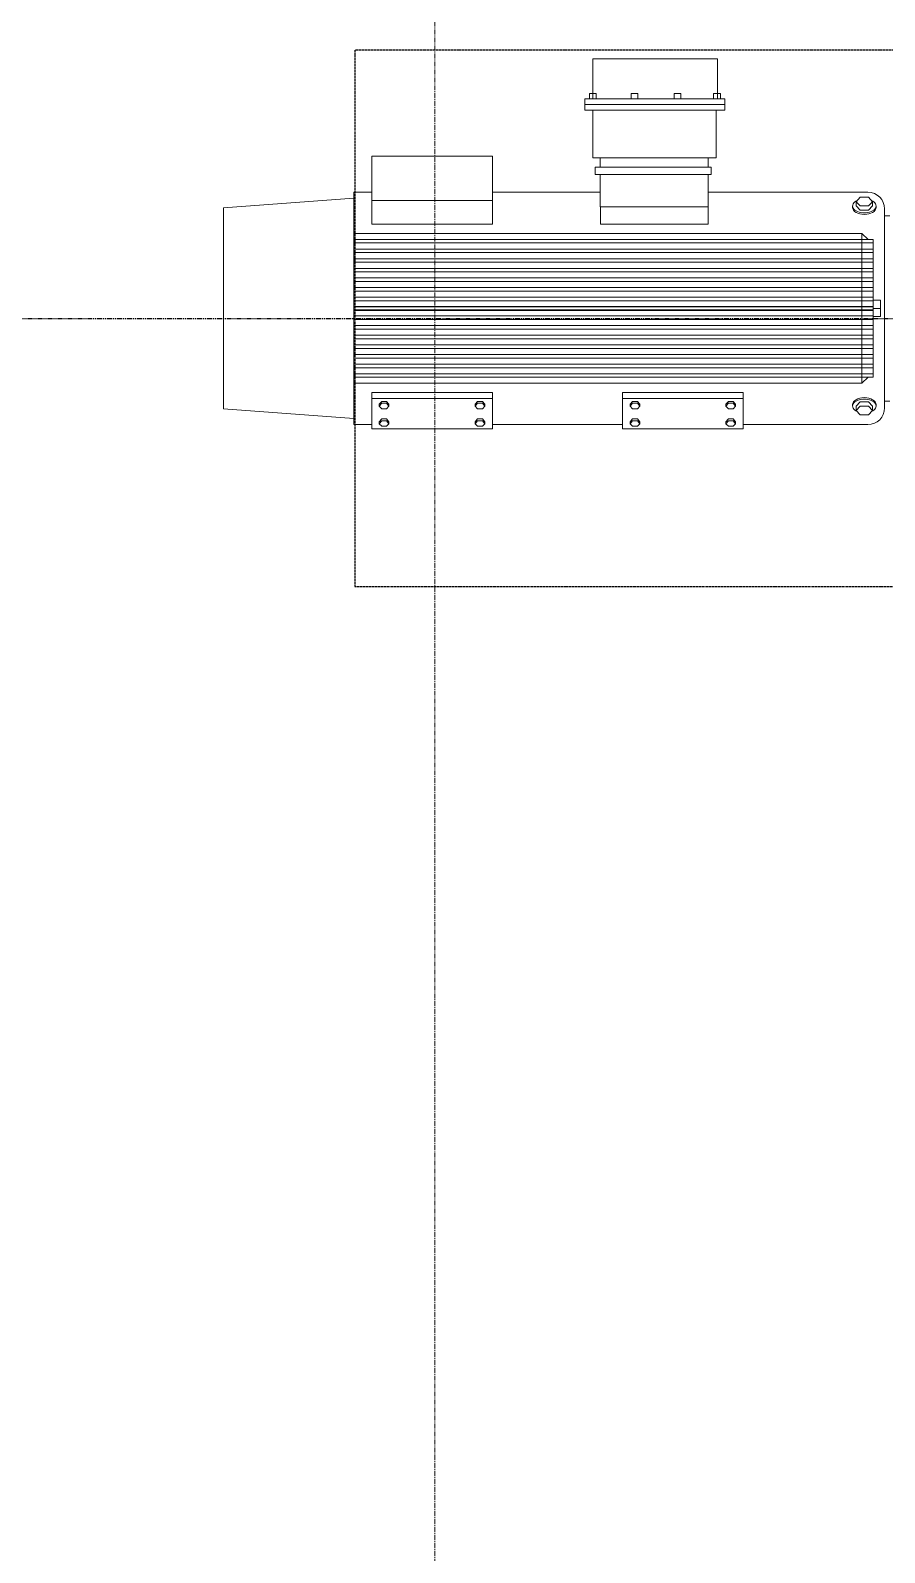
# Model space of a CAD drawing. Header units: inches. Extents: x 0 to 235202, y 0 to 361577.
# Drawn here: x 134667 to 136812, y 305577 to 309399 of the extents above; entities that cross this region are included whole.
import ezdxf

# ---------------------------------------------------------------- set-up
doc = ezdxf.new("R2010")
doc.units = ezdxf.units.IN
doc.header["$MEASUREMENT"] = 0
for name, pattern in [('CENTER', [2, 1.25, -0.25, 0.25, -0.25]), ('HIDDEN', [0.375, 0.25, -0.125]), ('PHANTOM2', [1.25, 0.625, -0.125, 0.125, -0.125, 0.125, -0.125])]:
    doc.linetypes.add(name, pattern=pattern)
doc.layers.add('.5', color=8, linetype='Continuous', lineweight=0)
doc.layers.add('DIM', color=251, linetype='Continuous', lineweight=0)

msp = doc.modelspace()

# ---------------------------------------------------------------- linework, layer by layer
at = {"layer": '.5', "color": 8, "linetype": 'CENTER', "ltscale": 10}
msp.add_line((135682.6, 294028.3), (135682.6, 325354.9), dxfattribs=at)
at = {"color": 8, "linetype": 'PHANTOM2', "ltscale": 20}
msp.add_line((151422.4, 308674.6), (124969, 308674.6), dxfattribs=at)
at = {"layer": 'DIM', "color": 8, "linetype": 'HIDDEN', "lineweight": 25, "ltscale": 10}
for p, q in [((138482.2, 309349.5), (135482.2, 309349.5)), ((135482.2, 309349.5), (135482.2, 308002)), ((135482.2, 308002), (138482.2, 308002))]:
    msp.add_line(p, q, dxfattribs=at)
at = {"layer": 'DIM', "color": 8, "linetype": 'Continuous'}
for p, q in [((136392.8, 309327.6), (136079.7, 309327.6)), ((136079.7, 309327.6), (136079.7, 309226.6)), ((136392.8, 309226.6), (136392.8, 309327.6)), ((136088.2, 309240.3), (136071.3, 309240.3)), ((136071.3, 309240.3), (136071.3, 309226.6)), ((136088.2, 309226.6), (136088.2, 309240.3)), ((136193, 309240.3), (136176.1, 309240.3)), ((136176.1, 309240.3), (136176.1, 309226.6)), ((136193, 309226.6), (136193, 309240.3)), ((136300.8, 309240.3), (136283.8, 309240.3)), ((136283.8, 309240.3), (136283.8, 309226.6)), ((136300.8, 309226.6), (136300.8, 309240.3)), ((136383, 309226.6), (136383, 309240.3)), ((136383, 309240.3), (136400, 309240.3)), ((136400, 309240.3), (136400, 309226.6)), ((136411.6, 309226.6), (136059.7, 309226.6)), ((136059.7, 309226.6), (136059.7, 309198.4)), ((136411.6, 309212.5), (136059.7, 309212.5)), ((136071.3, 309226.6), (136088.2, 309226.6)), ((136079.7, 309226.6), (136392.8, 309226.6)), ((136176.1, 309226.6), (136193, 309226.6)), ((136283.8, 309226.6), (136300.8, 309226.6)), ((136400, 309226.6), (136383, 309226.6)), ((136411.6, 309198.4), (136411.6, 309226.6)), ((136059.7, 309198.4), (136411.6, 309198.4)), ((136389.5, 309198.4), (136079.2, 309198.4)), ((136079.2, 309198.4), (136079.2, 309078.9)), ((136389.5, 309078.9), (136389.5, 309198.4)), ((135524.2, 309082.8), (135827.5, 309082.8)), ((135524.2, 308971.7), (135524.2, 309082.8)), ((135827.5, 309082.8), (135827.5, 308971.7)), ((136079.2, 309078.9), (136389.5, 309078.9)), ((136376.8, 309055.2), (136085.1, 309055.2)), ((136085.1, 309055.2), (136085.1, 309036.6)), ((136369.1, 309078.9), (136097.8, 309078.9)), ((136097.8, 309078.9), (136097.8, 309055.2)), ((136097.8, 309055.2), (136369.1, 309055.2)), ((136369.1, 309055.2), (136369.1, 309078.9)), ((136376.8, 309036.6), (136376.8, 309055.2)), ((136085.1, 309036.6), (136376.8, 309036.6)), ((136097.8, 308956.1), (136097.8, 309036.6)), ((136097.8, 309036.6), (136369.1, 309036.6)), ((136369.1, 309036.6), (136369.1, 308956.1)), ((135479, 308977.5), (135152.2, 308952.9)), ((135479, 308409), (135479, 308992.6)), ((135479, 308992.6), (135524.2, 308992.6)), ((135827.5, 308971.7), (135524.2, 308971.7)), ((135524.2, 308971.7), (135827.5, 308971.7)), ((135524.2, 308912), (135524.2, 308971.7)), ((135827.5, 308992.6), (136097.8, 308992.6)), ((135827.5, 308971.7), (135827.5, 308912)), ((136742.3, 308992.6), (136369.1, 308992.6)), ((136369.1, 308992.6), (136498.1, 308992.6)), ((136740.8, 308968.6), (136751.2, 308980)), ((136770.5, 308992.6), (136741.4, 308992.6)), ((136751.2, 308980), (136772, 308980)), ((136772, 308980), (136782.3, 308968.6)), ((135152.2, 308952.9), (135152.2, 308448.6)), ((136369.1, 308956.1), (136097.8, 308956.1)), ((136369.1, 308956.1), (136098.7, 308956.1)), ((136098.7, 308956.1), (136098.7, 308912)), ((136369.1, 308912), (136369.1, 308956.1)), ((136732.1, 308954.1), (136732.1, 308958)), ((136740.8, 308958), (136740.8, 308968.6)), ((136751.2, 308958.2), (136740.8, 308968.6)), ((136751.2, 308947.6), (136740.8, 308958)), ((136740.8, 308958), (136740.8, 308958)), ((136772, 308958.2), (136751.2, 308958.2)), ((136772, 308947.6), (136751.2, 308947.6)), ((136755.3, 308937.2), (136755.3, 308937.2)), ((136782.3, 308968.6), (136772, 308958.2)), ((136782.3, 308958), (136772, 308947.6)), ((136782.3, 308958), (136782.3, 308968.6)), ((136782.3, 308958), (136782.3, 308958)), ((136791.1, 308954.1), (136791.1, 308958)), ((136812.4, 308945), (136812.4, 308950.7)), ((136812.4, 308933.5), (136812.4, 308945)), ((136812.4, 308700.8), (136812.4, 308933.5)), ((136812.4, 308933.5), (136826, 308933.5)), ((135827.5, 308912), (135524.2, 308912)), ((136098.7, 308912), (136369.1, 308912)), ((136755.3, 308888.8), (135479, 308888.8)), ((136784.1, 308873.9), (135479, 308873.9)), ((136784.1, 308865), (135479, 308865)), ((136755.3, 308701.4), (136755.3, 308888.8)), ((136755.3, 308888.8), (136771.6, 308873.9)), ((136784.1, 308700.8), (136784.1, 308873.9)), ((136784.1, 308849.7), (135479, 308849.7)), ((136784.1, 308840.8), (135479, 308840.8)), ((136784.1, 308825.5), (135479, 308825.5)), ((136784.1, 308816.6), (135479, 308816.6)), ((136784.1, 308801.3), (135479, 308801.3)), ((136784.1, 308792.4), (135479, 308792.4)), ((136784.1, 308777.1), (135479, 308777.1)), ((136784.1, 308768.3), (135479, 308768.3)), ((136784.1, 308753), (135479, 308753)), ((136784.1, 308744.1), (135479, 308744.1)), ((136784.1, 308728.8), (135479, 308728.8)), ((136784.1, 308719.9), (135479, 308719.9)), ((136784.1, 308705.9), (135479, 308705.9)), ((136784.1, 308704.6), (135479, 308704.6)), ((136802.6, 308721), (136784.1, 308721)), ((136784.1, 308721), (136784.1, 308700.8)), ((136802.6, 308721), (136784.1, 308721)), ((136784.1, 308721), (136784.1, 308700.8)), ((136802.6, 308700.8), (136802.6, 308721)), ((136802.6, 308700.8), (136802.6, 308721)), ((136784.1, 308697), (135479, 308697)), ((136784.1, 308695.7), (135479, 308695.7)), ((136784.1, 308681.7), (135479, 308681.7)), ((136784.1, 308672.8), (135479, 308672.8)), ((136755.3, 308700.2), (136755.3, 308512.7)), ((136784.1, 308700.8), (136784.1, 308527.7)), ((136784.1, 308700.8), (136802.6, 308700.8)), ((136784.1, 308700.8), (136802.6, 308700.8)), ((136784.1, 308680.5), (136784.1, 308700.8)), ((136784.1, 308700.8), (136802.6, 308700.8)), ((136784.1, 308680.5), (136784.1, 308700.8)), ((136784.1, 308700.8), (136802.6, 308700.8)), ((136802.6, 308680.5), (136784.1, 308680.5)), ((136802.6, 308680.5), (136784.1, 308680.5)), ((136802.6, 308700.8), (136802.6, 308680.5)), ((136802.6, 308700.8), (136802.6, 308680.5)), ((136812.4, 308700.8), (136812.4, 308468.1)), ((136784.1, 308657.5), (135479, 308657.5)), ((136784.1, 308648.6), (135479, 308648.6)), ((136784.1, 308633.3), (135479, 308633.3)), ((136784.1, 308624.4), (135479, 308624.4)), ((136784.1, 308609.1), (135479, 308609.1)), ((136784.1, 308600.2), (135479, 308600.2)), ((136784.1, 308584.9), (135479, 308584.9)), ((136784.1, 308576), (135479, 308576)), ((136784.1, 308560.7), (135479, 308560.7)), ((136784.1, 308551.9), (135479, 308551.9)), ((136784.1, 308536.6), (135479, 308536.6)), ((136784.1, 308527.7), (135479, 308527.7)), ((136755.3, 308512.7), (135479, 308512.7)), ((136755.3, 308512.7), (136771.6, 308527.7)), ((135827.5, 308489.5), (135524.2, 308489.5)), ((135524.2, 308489.5), (135524.2, 308474.6)), ((135827.5, 308474.6), (135524.2, 308474.6)), ((135524.2, 308474.6), (135524.2, 308398.4)), ((135524.2, 308474.6), (135827.5, 308474.6)), ((135827.5, 308474.6), (135827.5, 308489.5)), ((135827.5, 308398.4), (135827.5, 308474.6)), ((136457.4, 308489.5), (136154.1, 308489.5)), ((136154.1, 308489.5), (136154.1, 308474.6)), ((136457.4, 308474.6), (136154.1, 308474.6)), ((136154.1, 308474.6), (136154.1, 308398.4)), ((136154.1, 308474.6), (136457.4, 308474.6)), ((136457.4, 308474.6), (136457.4, 308489.5)), ((136457.4, 308398.4), (136457.4, 308474.6)), ((135479, 308424), (135152.2, 308448.6)), ((135549.4, 308467.3), (135543.3, 308459.9)), ((135549.4, 308462.6), (135543.3, 308455.2)), ((135543.3, 308455.2), (135543.3, 308459.9)), ((135543.3, 308455.2), (135549.4, 308448.8)), ((135561.6, 308467.3), (135549.4, 308467.3)), ((135561.6, 308462.6), (135549.4, 308462.6)), ((135549.4, 308448.8), (135561.6, 308448.8)), ((135567.6, 308459.9), (135561.6, 308467.3)), ((135567.6, 308455.2), (135561.6, 308462.6)), ((135561.6, 308448.8), (135567.6, 308455.2)), ((135567.6, 308455.2), (135567.6, 308459.9)), ((135784, 308459.9), (135790.1, 308467.3)), ((135784, 308455.2), (135790.1, 308462.6)), ((135784, 308455.2), (135784, 308459.9)), ((135790.1, 308448.8), (135784, 308455.2)), ((135790.1, 308467.3), (135802.3, 308467.3)), ((135790.1, 308462.6), (135802.3, 308462.6)), ((135802.3, 308448.8), (135790.1, 308448.8)), ((135802.3, 308467.3), (135808.4, 308459.9)), ((135802.3, 308462.6), (135808.4, 308455.2)), ((135808.4, 308455.2), (135802.3, 308448.8)), ((135808.4, 308455.2), (135808.4, 308459.9)), ((136179.3, 308467.3), (136173.2, 308459.9)), ((136179.3, 308462.6), (136173.2, 308455.2)), ((136173.2, 308455.2), (136173.2, 308459.9)), ((136173.2, 308455.2), (136179.3, 308448.8)), ((136191.5, 308467.3), (136179.3, 308467.3)), ((136191.5, 308462.6), (136179.3, 308462.6)), ((136179.3, 308448.8), (136191.5, 308448.8)), ((136197.6, 308459.9), (136191.5, 308467.3)), ((136197.6, 308455.2), (136191.5, 308462.6)), ((136191.5, 308448.8), (136197.6, 308455.2)), ((136197.6, 308455.2), (136197.6, 308459.9)), ((136413.9, 308459.9), (136420, 308467.3)), ((136413.9, 308455.2), (136420, 308462.6)), ((136413.9, 308455.2), (136413.9, 308459.9)), ((136420, 308448.8), (136413.9, 308455.2)), ((136420, 308467.3), (136432.2, 308467.3)), ((136420, 308462.6), (136432.2, 308462.6)), ((136432.2, 308448.8), (136420, 308448.8)), ((136432.2, 308467.3), (136438.3, 308459.9)), ((136432.2, 308462.6), (136438.3, 308455.2)), ((136438.3, 308455.2), (136432.2, 308448.8)), ((136438.3, 308455.2), (136438.3, 308459.9)), ((136732.1, 308459.3), (136732.1, 308455.4)), ((136751.2, 308465.8), (136740.8, 308455.4)), ((136740.8, 308455.4), (136740.8, 308444.7)), ((136740.8, 308455.4), (136740.8, 308455.4)), ((136751.2, 308455.1), (136740.8, 308444.7)), ((136740.8, 308444.7), (136751.2, 308433.4)), ((136772, 308465.8), (136751.2, 308465.8)), ((136772, 308455.1), (136751.2, 308455.1)), ((136782.3, 308455.4), (136772, 308465.8)), ((136782.3, 308444.7), (136772, 308455.1)), ((136772, 308433.4), (136782.3, 308444.7)), ((136782.3, 308455.4), (136782.3, 308444.7)), ((136782.3, 308455.4), (136782.3, 308455.4)), ((136791.1, 308459.3), (136791.1, 308455.4)), ((136812.4, 308468.1), (136826, 308468.1)), ((136812.4, 308468.1), (136812.4, 308456.6)), ((136812.4, 308456.6), (136812.4, 308450.9)), ((135524.2, 308409), (135479, 308409)), ((135524.2, 308398.4), (135827.5, 308398.4)), ((135549.4, 308423.1), (135543.3, 308415.7)), ((135549.4, 308418.3), (135543.3, 308410.9)), ((135543.3, 308410.9), (135543.3, 308415.7)), ((135543.3, 308410.9), (135549.4, 308404.6)), ((135561.6, 308423.1), (135549.4, 308423.1)), ((135561.6, 308418.3), (135549.4, 308418.3)), ((135549.4, 308404.6), (135561.6, 308404.6)), ((135567.6, 308415.7), (135561.6, 308423.1)), ((135567.6, 308410.9), (135561.6, 308418.3)), ((135561.6, 308404.6), (135567.6, 308410.9)), ((135567.6, 308410.9), (135567.6, 308415.7)), ((135784, 308415.7), (135790.1, 308423.1)), ((135784, 308410.9), (135790.1, 308418.3)), ((135784, 308410.9), (135784, 308415.7)), ((135790.1, 308404.6), (135784, 308410.9)), ((135790.1, 308423.1), (135802.3, 308423.1)), ((135790.1, 308418.3), (135802.3, 308418.3)), ((135802.3, 308404.6), (135790.1, 308404.6)), ((135802.3, 308423.1), (135808.4, 308415.7)), ((135802.3, 308418.3), (135808.4, 308410.9)), ((135808.4, 308410.9), (135802.3, 308404.6)), ((135808.4, 308410.9), (135808.4, 308415.7)), ((136154.1, 308409), (135827.5, 308409)), ((136154.1, 308398.4), (136457.4, 308398.4)), ((136179.3, 308423.1), (136173.2, 308415.7)), ((136179.3, 308418.3), (136173.2, 308410.9)), ((136173.2, 308410.9), (136173.2, 308415.7)), ((136173.2, 308410.9), (136179.3, 308404.6)), ((136191.5, 308423.1), (136179.3, 308423.1)), ((136191.5, 308418.3), (136179.3, 308418.3)), ((136179.3, 308404.6), (136191.5, 308404.6)), ((136197.6, 308415.7), (136191.5, 308423.1)), ((136197.6, 308410.9), (136191.5, 308418.3)), ((136191.5, 308404.6), (136197.6, 308410.9)), ((136197.6, 308410.9), (136197.6, 308415.7)), ((136413.9, 308415.7), (136420, 308423.1)), ((136413.9, 308410.9), (136420, 308418.3)), ((136413.9, 308410.9), (136413.9, 308415.7)), ((136420, 308404.6), (136413.9, 308410.9)), ((136420, 308423.1), (136432.2, 308423.1)), ((136420, 308418.3), (136432.2, 308418.3)), ((136432.2, 308404.6), (136420, 308404.6)), ((136432.2, 308423.1), (136438.3, 308415.7)), ((136432.2, 308418.3), (136438.3, 308410.9)), ((136438.3, 308410.9), (136432.2, 308404.6)), ((136438.3, 308410.9), (136438.3, 308415.7)), ((136508, 308409), (136457.4, 308409)), ((136508, 308409), (136770.5, 308409)), ((136770.5, 308409), (136741.4, 308409)), ((136751.2, 308433.4), (136772, 308433.4))]:
    msp.add_line(p, q, dxfattribs=at)
for centre, radius, start, end in [((136770.5, 308950.7), 41.9, 0, 90), ((136801.7, 308946.1), 3.25, 359.9696, 359.9696), ((136770.5, 308450.9), 41.9, 270, 0), ((136801.7, 308455.4), 3.25, 0.0304, 0.0304)]:
    msp.add_arc(centre, radius, start, end, dxfattribs=at)
at = {"layer": 'DIM', "color": 8, "linetype": 'Continuous', "extrusion": (0, 0, -1)}
for centre, major_axis, start_param, end_param in [((136761.6, 308958), (29.5, 0), -0.915374, 4.051923), ((136761.6, 308954.1), (-29.5, 0), 3.141593, 6.283185)]:
    msp.add_ellipse(centre, major_axis=major_axis, ratio=0.58591, start_param=start_param, end_param=end_param, dxfattribs=at)
at = {"layer": 'DIM', "color": 8, "linetype": 'Continuous'}
for centre, start_param, end_param in [((136761.6, 308459.3), 3.141593, 6.283185), ((136761.6, 308455.4), 2.226219, 7.193516)]:
    msp.add_ellipse(centre, major_axis=(-29.5, 0), ratio=0.58591, start_param=start_param, end_param=end_param, dxfattribs=at)

doc.saveas('drawing.dxf')
